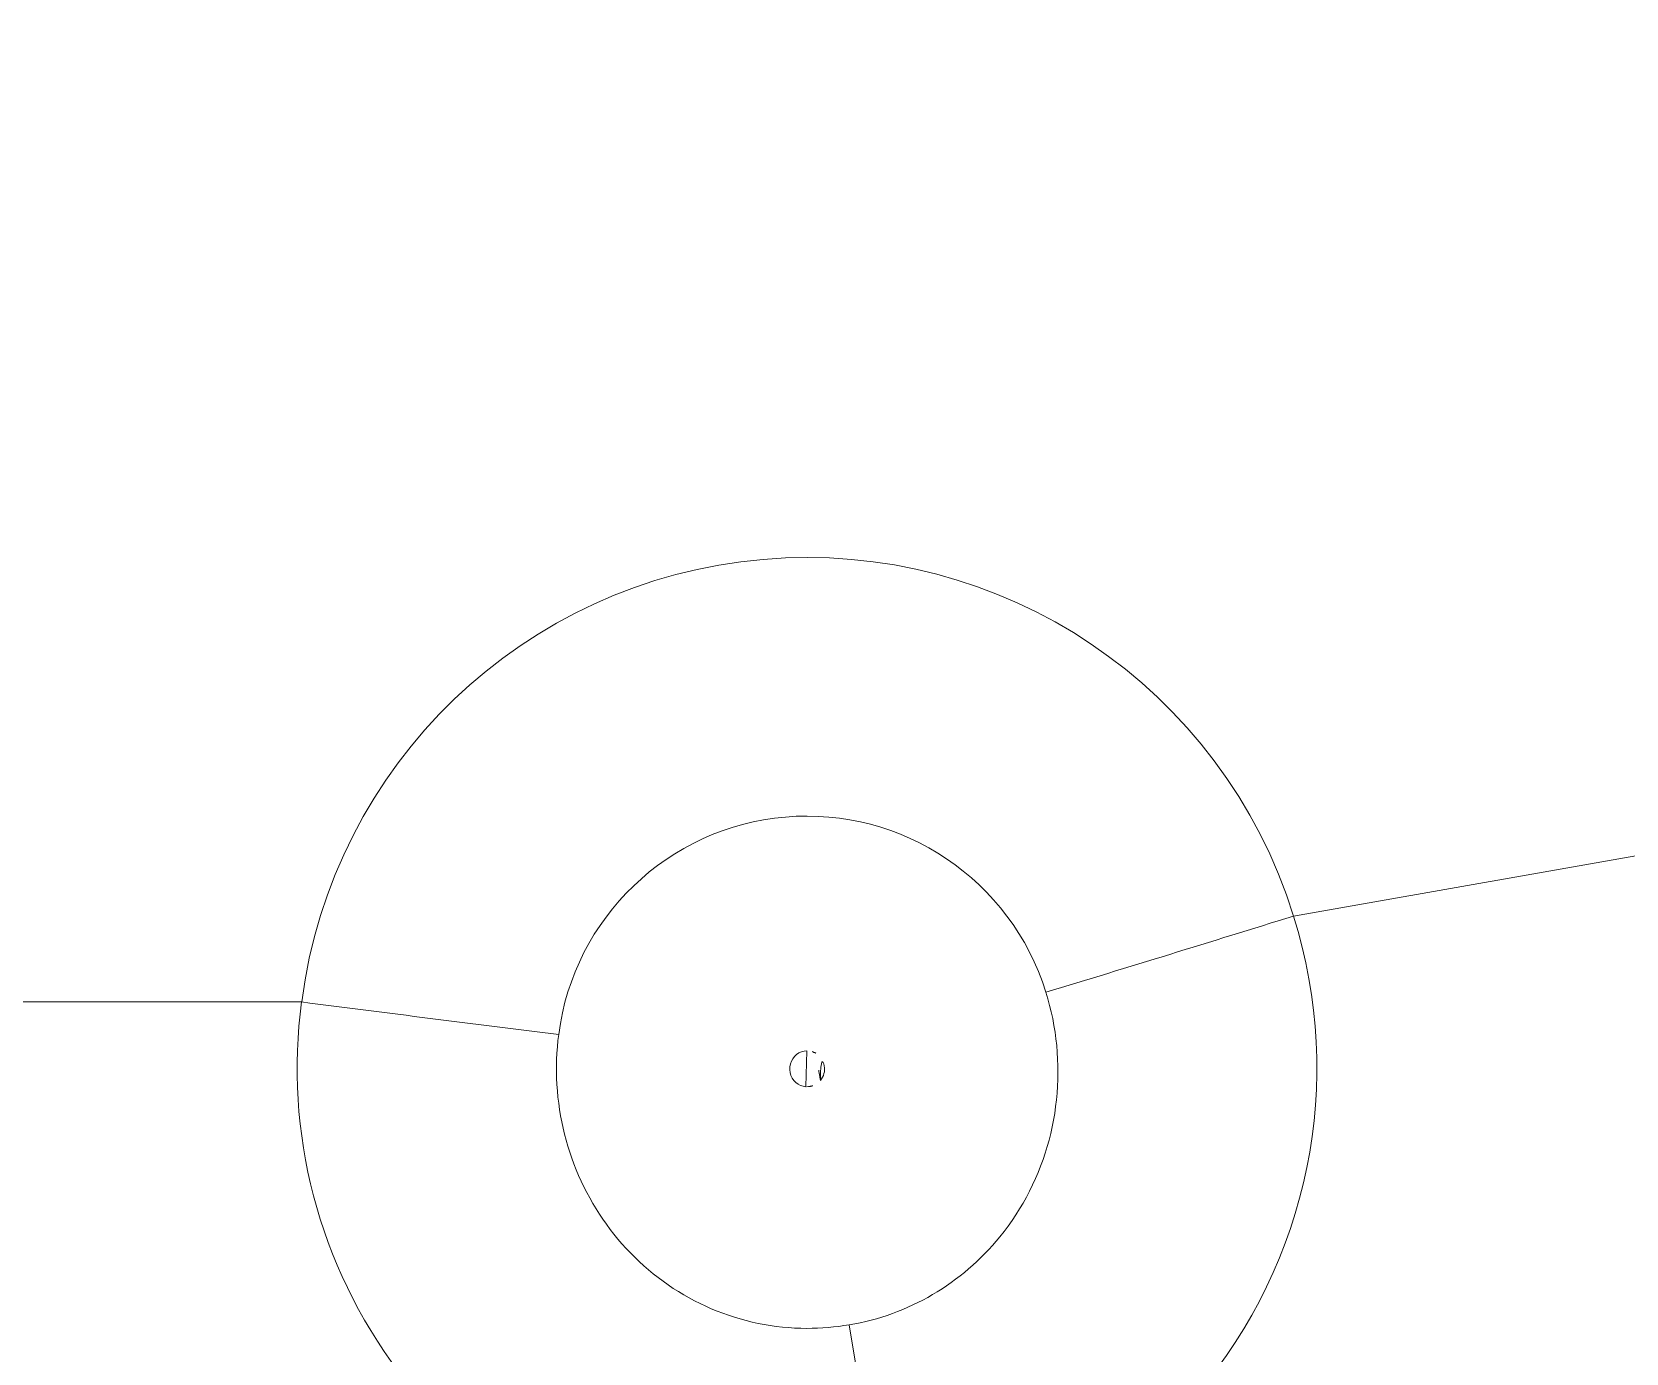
# Model space of a CAD drawing. Header units: inches. Extents: x 542787 to 543192, y 9574025 to 9574373.
# Drawn here: x 542828.29294 to 542828.31685, y 9574184.96487 to 9574184.98469 of the extents above; entities that cross this region are included whole.
import ezdxf

# ---------------------------------------------------------------- set-up
doc = ezdxf.new("R2010")
doc.units = ezdxf.units.IN
doc.header["$MEASUREMENT"] = 0
doc.layers.add('I-ARQ', color=8, linetype='Continuous')

msp = doc.modelspace()

# ---------------------------------------------------------------- linework, layer by layer
at = {"layer": 'I-ARQ', "lineweight": 5}
for points, knots in [([(542828.304566, 9574185.016091), (542828.304566, 9574185.016091), (542828.297815, 9574185.015557), (542828.297815, 9574185.015557), (542828.297815, 9574185.015557), (542828.297815, 9574185.015557), (542828.291214, 9574185.014048), (542828.291214, 9574185.014048), (542828.291214, 9574185.014048), (542828.291214, 9574185.014048), (542828.284906, 9574185.011594), (542828.284906, 9574185.011594), (542828.284906, 9574185.011594), (542828.284906, 9574185.011594), (542828.279023, 9574185.008247), (542828.279023, 9574185.008247), (542828.279023, 9574185.008247), (542828.279023, 9574185.008247), (542828.273694, 9574185.004082), (542828.273694, 9574185.004082), (542828.273694, 9574185.004082), (542828.273694, 9574185.004082), (542828.269033, 9574184.999185), (542828.269033, 9574184.999185), (542828.269033, 9574184.999185), (542828.269033, 9574184.999185), (542828.265139, 9574184.993663), (542828.265139, 9574184.993663), (542828.265139, 9574184.993663), (542828.265139, 9574184.993663), (542828.262094, 9574184.987634), (542828.262094, 9574184.987634), (542828.262094, 9574184.987634), (542828.262094, 9574184.987634), (542828.259965, 9574184.981226), (542828.259965, 9574184.981226)], [0, 0, 0, 0, 0.111111, 0.111111, 0.111111, 0.111111, 0.222222, 0.222222, 0.222222, 0.222222, 0.333333, 0.333333, 0.333333, 0.333333, 0.444444, 0.444444, 0.444444, 0.444444, 0.555556, 0.555556, 0.555556, 0.555556, 0.666667, 0.666667, 0.666667, 0.666667, 0.777778, 0.777778, 0.777778, 0.777778, 0.888889, 0.888889, 0.888889, 0.888889, 1, 1, 1, 1]), ([(542828.349297, 9574184.977449), (542828.345821, 9574184.998713), (542828.327856, 9574185.014592), (542828.306325, 9574185.015428), (542828.306325, 9574185.015428), (542828.284795, 9574185.016265), (542828.265652, 9574185.001827), (542828.260537, 9574184.980896)], [0, 0, 0, 0, 0.5, 0.5, 0.5, 0.5, 1, 1, 1, 1]), ([(542828.350462, 9574184.977639), (542828.350462, 9574184.977639), (542828.348929, 9574184.983952), (542828.348929, 9574184.983952), (542828.348929, 9574184.983952), (542828.348929, 9574184.983952), (542828.346521, 9574184.989988), (542828.346521, 9574184.989988), (542828.346521, 9574184.989988), (542828.346521, 9574184.989988), (542828.343286, 9574184.995627), (542828.343286, 9574184.995627), (542828.343286, 9574184.995627), (542828.343286, 9574184.995627), (542828.339289, 9574185.000757), (542828.339289, 9574185.000757), (542828.339289, 9574185.000757), (542828.339289, 9574185.000757), (542828.334608, 9574185.005276), (542828.334608, 9574185.005276), (542828.334608, 9574185.005276), (542828.334608, 9574185.005276), (542828.329336, 9574185.009095), (542828.329336, 9574185.009095), (542828.329336, 9574185.009095), (542828.329336, 9574185.009095), (542828.323579, 9574185.012138), (542828.323579, 9574185.012138), (542828.323579, 9574185.012138), (542828.323579, 9574185.012138), (542828.317449, 9574185.014345), (542828.317449, 9574185.014345), (542828.317449, 9574185.014345), (542828.317449, 9574185.014345), (542828.311069, 9574185.01567), (542828.311069, 9574185.01567), (542828.311069, 9574185.01567), (542828.311069, 9574185.01567), (542828.304566, 9574185.016091), (542828.304566, 9574185.016091)], [0, 0, 0, 0, 0.1, 0.1, 0.1, 0.1, 0.2, 0.2, 0.2, 0.2, 0.3, 0.3, 0.3, 0.3, 0.4, 0.4, 0.4, 0.4, 0.5, 0.5, 0.5, 0.5, 0.6, 0.6, 0.6, 0.6, 0.7, 0.7, 0.7, 0.7, 0.8, 0.8, 0.8, 0.8, 0.9, 0.9, 0.9, 0.9, 1, 1, 1, 1]), ([(542828.346342, 9574184.976966), (542828.342785, 9574184.998727), (542828.32312, 9574185.014113), (542828.301141, 9574185.01233), (542828.301141, 9574185.01233), (542828.279163, 9574185.010546), (542828.262236, 9574184.992189), (542828.262236, 9574184.970138)], [0, 0, 0, 0, 0.5, 0.5, 0.5, 0.5, 1, 1, 1, 1]), ([(542828.345596, 9574184.977373), (542828.341845, 9574184.998648), (542828.322455, 9574185.013526), (542828.300935, 9574185.011643), (542828.300935, 9574185.011643), (542828.279415, 9574185.00976), (542828.262903, 9574184.991741), (542828.262903, 9574184.970138)], [0, 0, 0, 0, 0.5, 0.5, 0.5, 0.5, 1, 1, 1, 1]), ([(542828.342584, 9574184.976842), (542828.339107, 9574184.996553), (542828.321142, 9574185.01034), (542828.301201, 9574185.008595), (542828.301201, 9574185.008595), (542828.281262, 9574185.006851), (542828.265962, 9574184.990154), (542828.265962, 9574184.970138)], [0, 0, 0, 0, 0.5, 0.5, 0.5, 0.5, 1, 1, 1, 1]), ([(542828.311865, 9574184.971426), (542828.310802, 9574184.974859), (542828.307489, 9574184.977088), (542828.303908, 9574184.976777), (542828.303908, 9574184.976777), (542828.300327, 9574184.976468), (542828.297445, 9574184.973704), (542828.296988, 9574184.970138)], [0, 0, 0, 0, 0.5, 0.5, 0.5, 0.5, 1, 1, 1, 1]), ([(542828.308151, 9574184.970284), (542828.307629, 9574184.97197), (542828.306001, 9574184.973064), (542828.304243, 9574184.972912), (542828.304243, 9574184.972912), (542828.302483, 9574184.97276), (542828.301069, 9574184.971402), (542828.300843, 9574184.969652)], [0, 0, 0, 0, 0.5, 0.5, 0.5, 0.5, 1, 1, 1, 1]), ([(542828.308151, 9574184.970284), (542828.308151, 9574184.970284), (542828.30818, 9574184.970186), (542828.30818, 9574184.970186), (542828.30818, 9574184.970186), (542828.30818, 9574184.970186), (542828.308207, 9574184.970087), (542828.308207, 9574184.970087), (542828.308207, 9574184.970087), (542828.308207, 9574184.970087), (542828.308231, 9574184.969988), (542828.308231, 9574184.969988), (542828.308231, 9574184.969988), (542828.308231, 9574184.969988), (542828.308253, 9574184.969889), (542828.308253, 9574184.969889), (542828.308253, 9574184.969889), (542828.308253, 9574184.969889), (542828.308272, 9574184.969787), (542828.308272, 9574184.969787), (542828.308272, 9574184.969787), (542828.308272, 9574184.969787), (542828.308288, 9574184.969687), (542828.308288, 9574184.969687), (542828.308288, 9574184.969687), (542828.308288, 9574184.969687), (542828.308302, 9574184.969586), (542828.308302, 9574184.969586), (542828.308302, 9574184.969586), (542828.308302, 9574184.969586), (542828.308313, 9574184.969485), (542828.308313, 9574184.969485), (542828.308313, 9574184.969485), (542828.308313, 9574184.969485), (542828.308322, 9574184.969384), (542828.308322, 9574184.969384), (542828.308322, 9574184.969384), (542828.308322, 9574184.969384), (542828.308327, 9574184.969281), (542828.308327, 9574184.969281), (542828.308327, 9574184.969281), (542828.308327, 9574184.969281), (542828.308332, 9574184.969179), (542828.308332, 9574184.969179), (542828.308332, 9574184.969179), (542828.308332, 9574184.969179), (542828.308332, 9574184.969077), (542828.308332, 9574184.969077), (542828.308332, 9574184.969077), (542828.308332, 9574184.969077), (542828.308331, 9574184.968975), (542828.308331, 9574184.968975), (542828.308331, 9574184.968975), (542828.308331, 9574184.968975), (542828.308326, 9574184.968873), (542828.308326, 9574184.968873), (542828.308326, 9574184.968873), (542828.308326, 9574184.968873), (542828.308319, 9574184.968771), (542828.308319, 9574184.968771), (542828.308319, 9574184.968771), (542828.308319, 9574184.968771), (542828.308309, 9574184.968669), (542828.308309, 9574184.968669), (542828.308309, 9574184.968669), (542828.308309, 9574184.968669), (542828.308297, 9574184.968568), (542828.308297, 9574184.968568), (542828.308297, 9574184.968568), (542828.308297, 9574184.968568), (542828.308283, 9574184.968466), (542828.308283, 9574184.968466), (542828.308283, 9574184.968466), (542828.308283, 9574184.968466), (542828.308266, 9574184.968366), (542828.308266, 9574184.968366), (542828.308266, 9574184.968366), (542828.308266, 9574184.968366), (542828.308246, 9574184.968266), (542828.308246, 9574184.968266), (542828.308246, 9574184.968266), (542828.308246, 9574184.968266), (542828.308223, 9574184.968166), (542828.308223, 9574184.968166), (542828.308223, 9574184.968166), (542828.308223, 9574184.968166), (542828.308198, 9574184.968067), (542828.308198, 9574184.968067), (542828.308198, 9574184.968067), (542828.308198, 9574184.968067), (542828.30817, 9574184.967968), (542828.30817, 9574184.967968), (542828.30817, 9574184.967968), (542828.30817, 9574184.967968), (542828.30814, 9574184.96787), (542828.30814, 9574184.96787), (542828.30814, 9574184.96787), (542828.30814, 9574184.96787), (542828.308108, 9574184.967773), (542828.308108, 9574184.967773), (542828.308108, 9574184.967773), (542828.308108, 9574184.967773), (542828.308072, 9574184.967677), (542828.308072, 9574184.967677), (542828.308072, 9574184.967677), (542828.308072, 9574184.967677), (542828.308034, 9574184.967582), (542828.308034, 9574184.967582), (542828.308034, 9574184.967582), (542828.308034, 9574184.967582), (542828.307994, 9574184.967488), (542828.307994, 9574184.967488), (542828.307994, 9574184.967488), (542828.307994, 9574184.967488), (542828.307952, 9574184.967395), (542828.307952, 9574184.967395), (542828.307952, 9574184.967395), (542828.307952, 9574184.967395), (542828.307907, 9574184.967302), (542828.307907, 9574184.967302), (542828.307907, 9574184.967302), (542828.307907, 9574184.967302), (542828.307859, 9574184.967211), (542828.307859, 9574184.967211), (542828.307859, 9574184.967211), (542828.307859, 9574184.967211), (542828.307809, 9574184.967122), (542828.307809, 9574184.967122), (542828.307809, 9574184.967122), (542828.307809, 9574184.967122), (542828.307756, 9574184.967034), (542828.307756, 9574184.967034), (542828.307756, 9574184.967034), (542828.307756, 9574184.967034), (542828.307702, 9574184.966946), (542828.307702, 9574184.966946), (542828.307702, 9574184.966946), (542828.307702, 9574184.966946), (542828.307645, 9574184.966862), (542828.307645, 9574184.966862), (542828.307645, 9574184.966862), (542828.307645, 9574184.966862), (542828.307585, 9574184.966777), (542828.307585, 9574184.966777), (542828.307585, 9574184.966777), (542828.307585, 9574184.966777), (542828.307524, 9574184.966695), (542828.307524, 9574184.966695), (542828.307524, 9574184.966695), (542828.307524, 9574184.966695), (542828.307459, 9574184.966615), (542828.307459, 9574184.966615)], [0, 0, 0, 0, 0.026316, 0.026316, 0.026316, 0.026316, 0.052632, 0.052632, 0.052632, 0.052632, 0.078947, 0.078947, 0.078947, 0.078947, 0.105263, 0.105263, 0.105263, 0.105263, 0.131579, 0.131579, 0.131579, 0.131579, 0.157895, 0.157895, 0.157895, 0.157895, 0.184211, 0.184211, 0.184211, 0.184211, 0.210526, 0.210526, 0.210526, 0.210526, 0.236842, 0.236842, 0.236842, 0.236842, 0.263158, 0.263158, 0.263158, 0.263158, 0.289474, 0.289474, 0.289474, 0.289474, 0.315789, 0.315789, 0.315789, 0.315789, 0.342105, 0.342105, 0.342105, 0.342105, 0.368421, 0.368421, 0.368421, 0.368421, 0.394737, 0.394737, 0.394737, 0.394737, 0.421053, 0.421053, 0.421053, 0.421053, 0.447368, 0.447368, 0.447368, 0.447368, 0.473684, 0.473684, 0.473684, 0.473684, 0.5, 0.5, 0.5, 0.5, 0.526316, 0.526316, 0.526316, 0.526316, 0.552632, 0.552632, 0.552632, 0.552632, 0.578947, 0.578947, 0.578947, 0.578947, 0.605263, 0.605263, 0.605263, 0.605263, 0.631579, 0.631579, 0.631579, 0.631579, 0.657895, 0.657895, 0.657895, 0.657895, 0.684211, 0.684211, 0.684211, 0.684211, 0.710526, 0.710526, 0.710526, 0.710526, 0.736842, 0.736842, 0.736842, 0.736842, 0.763158, 0.763158, 0.763158, 0.763158, 0.789474, 0.789474, 0.789474, 0.789474, 0.815789, 0.815789, 0.815789, 0.815789, 0.842105, 0.842105, 0.842105, 0.842105, 0.868421, 0.868421, 0.868421, 0.868421, 0.894737, 0.894737, 0.894737, 0.894737, 0.921053, 0.921053, 0.921053, 0.921053, 0.947368, 0.947368, 0.947368, 0.947368, 0.973684, 0.973684, 0.973684, 0.973684, 1, 1, 1, 1]), ([(542828.304566, 9574184.961557), (542828.304566, 9574184.961557), (542828.304379, 9574184.961559), (542828.304379, 9574184.961559), (542828.304379, 9574184.961559), (542828.304379, 9574184.961559), (542828.304192, 9574184.961566), (542828.304192, 9574184.961566), (542828.304192, 9574184.961566), (542828.304192, 9574184.961566), (542828.304004, 9574184.961577), (542828.304004, 9574184.961577), (542828.304004, 9574184.961577), (542828.304004, 9574184.961577), (542828.303817, 9574184.961592), (542828.303817, 9574184.961592), (542828.303817, 9574184.961592), (542828.303817, 9574184.961592), (542828.303631, 9574184.961613), (542828.303631, 9574184.961613), (542828.303631, 9574184.961613), (542828.303631, 9574184.961613), (542828.303445, 9574184.961638), (542828.303445, 9574184.961638), (542828.303445, 9574184.961638), (542828.303445, 9574184.961638), (542828.30326, 9574184.961668), (542828.30326, 9574184.961668), (542828.30326, 9574184.961668), (542828.30326, 9574184.961668), (542828.303076, 9574184.961701), (542828.303076, 9574184.961701), (542828.303076, 9574184.961701), (542828.303076, 9574184.961701), (542828.302892, 9574184.96174), (542828.302892, 9574184.96174), (542828.302892, 9574184.96174), (542828.302892, 9574184.96174), (542828.30271, 9574184.961783), (542828.30271, 9574184.961783), (542828.30271, 9574184.961783), (542828.30271, 9574184.961783), (542828.302529, 9574184.96183), (542828.302529, 9574184.96183), (542828.302529, 9574184.96183), (542828.302529, 9574184.96183), (542828.302349, 9574184.961882), (542828.302349, 9574184.961882), (542828.302349, 9574184.961882), (542828.302349, 9574184.961882), (542828.302171, 9574184.961937), (542828.302171, 9574184.961937), (542828.302171, 9574184.961937), (542828.302171, 9574184.961937), (542828.301994, 9574184.961998), (542828.301994, 9574184.961998), (542828.301994, 9574184.961998), (542828.301994, 9574184.961998), (542828.301818, 9574184.962063), (542828.301818, 9574184.962063), (542828.301818, 9574184.962063), (542828.301818, 9574184.962063), (542828.301644, 9574184.962131), (542828.301644, 9574184.962131), (542828.301644, 9574184.962131), (542828.301644, 9574184.962131), (542828.301472, 9574184.962204), (542828.301472, 9574184.962204), (542828.301472, 9574184.962204), (542828.301472, 9574184.962204), (542828.301302, 9574184.962281), (542828.301302, 9574184.962281), (542828.301302, 9574184.962281), (542828.301302, 9574184.962281), (542828.301134, 9574184.962362), (542828.301134, 9574184.962362), (542828.301134, 9574184.962362), (542828.301134, 9574184.962362), (542828.300968, 9574184.962448), (542828.300968, 9574184.962448), (542828.300968, 9574184.962448), (542828.300968, 9574184.962448), (542828.300804, 9574184.962537), (542828.300804, 9574184.962537), (542828.300804, 9574184.962537), (542828.300804, 9574184.962537), (542828.300642, 9574184.962629), (542828.300642, 9574184.962629), (542828.300642, 9574184.962629), (542828.300642, 9574184.962629), (542828.300482, 9574184.962726), (542828.300482, 9574184.962726), (542828.300482, 9574184.962726), (542828.300482, 9574184.962726), (542828.300326, 9574184.962828), (542828.300326, 9574184.962828), (542828.300326, 9574184.962828), (542828.300326, 9574184.962828), (542828.300172, 9574184.962932), (542828.300172, 9574184.962932), (542828.300172, 9574184.962932), (542828.300172, 9574184.962932), (542828.300021, 9574184.96304), (542828.300021, 9574184.96304), (542828.300021, 9574184.96304), (542828.300021, 9574184.96304), (542828.299872, 9574184.963151), (542828.299872, 9574184.963151), (542828.299872, 9574184.963151), (542828.299872, 9574184.963151), (542828.299726, 9574184.963267), (542828.299726, 9574184.963267), (542828.299726, 9574184.963267), (542828.299726, 9574184.963267), (542828.299583, 9574184.963386), (542828.299583, 9574184.963386), (542828.299583, 9574184.963386), (542828.299583, 9574184.963386), (542828.299443, 9574184.963508), (542828.299443, 9574184.963508), (542828.299443, 9574184.963508), (542828.299443, 9574184.963508), (542828.299306, 9574184.963633), (542828.299306, 9574184.963633), (542828.299306, 9574184.963633), (542828.299306, 9574184.963633), (542828.299173, 9574184.963762), (542828.299173, 9574184.963762), (542828.299173, 9574184.963762), (542828.299173, 9574184.963762), (542828.299042, 9574184.963894), (542828.299042, 9574184.963894), (542828.299042, 9574184.963894), (542828.299042, 9574184.963894), (542828.298916, 9574184.964028), (542828.298916, 9574184.964028), (542828.298916, 9574184.964028), (542828.298916, 9574184.964028), (542828.298791, 9574184.964166), (542828.298791, 9574184.964166), (542828.298791, 9574184.964166), (542828.298791, 9574184.964166), (542828.298671, 9574184.964308), (542828.298671, 9574184.964308), (542828.298671, 9574184.964308), (542828.298671, 9574184.964308), (542828.298555, 9574184.964451), (542828.298555, 9574184.964451), (542828.298555, 9574184.964451), (542828.298555, 9574184.964451), (542828.298441, 9574184.964597), (542828.298441, 9574184.964597), (542828.298441, 9574184.964597), (542828.298441, 9574184.964597), (542828.298332, 9574184.964746), (542828.298332, 9574184.964746), (542828.298332, 9574184.964746), (542828.298332, 9574184.964746), (542828.298227, 9574184.964897), (542828.298227, 9574184.964897), (542828.298227, 9574184.964897), (542828.298227, 9574184.964897), (542828.298124, 9574184.965051), (542828.298124, 9574184.965051), (542828.298124, 9574184.965051), (542828.298124, 9574184.965051), (542828.298026, 9574184.965208), (542828.298026, 9574184.965208), (542828.298026, 9574184.965208), (542828.298026, 9574184.965208), (542828.297932, 9574184.965366), (542828.297932, 9574184.965366), (542828.297932, 9574184.965366), (542828.297932, 9574184.965366), (542828.297842, 9574184.965526), (542828.297842, 9574184.965526), (542828.297842, 9574184.965526), (542828.297842, 9574184.965526), (542828.297756, 9574184.96569), (542828.297756, 9574184.96569), (542828.297756, 9574184.96569), (542828.297756, 9574184.96569), (542828.297674, 9574184.965855), (542828.297674, 9574184.965855), (542828.297674, 9574184.965855), (542828.297674, 9574184.965855), (542828.297595, 9574184.96602), (542828.297595, 9574184.96602), (542828.297595, 9574184.96602), (542828.297595, 9574184.96602), (542828.297521, 9574184.966188), (542828.297521, 9574184.966188), (542828.297521, 9574184.966188), (542828.297521, 9574184.966188), (542828.297451, 9574184.966359), (542828.297451, 9574184.966359), (542828.297451, 9574184.966359), (542828.297451, 9574184.966359), (542828.297385, 9574184.96653), (542828.297385, 9574184.96653), (542828.297385, 9574184.96653), (542828.297385, 9574184.96653), (542828.297324, 9574184.966704), (542828.297324, 9574184.966704), (542828.297324, 9574184.966704), (542828.297324, 9574184.966704), (542828.297266, 9574184.966878), (542828.297266, 9574184.966878), (542828.297266, 9574184.966878), (542828.297266, 9574184.966878), (542828.297214, 9574184.967054), (542828.297214, 9574184.967054), (542828.297214, 9574184.967054), (542828.297214, 9574184.967054), (542828.297165, 9574184.967231), (542828.297165, 9574184.967231), (542828.297165, 9574184.967231), (542828.297165, 9574184.967231), (542828.29712, 9574184.967409), (542828.29712, 9574184.967409), (542828.29712, 9574184.967409), (542828.29712, 9574184.967409), (542828.297082, 9574184.967587), (542828.297082, 9574184.967587), (542828.297082, 9574184.967587), (542828.297082, 9574184.967587), (542828.297046, 9574184.967768), (542828.297046, 9574184.967768), (542828.297046, 9574184.967768), (542828.297046, 9574184.967768), (542828.297015, 9574184.967948), (542828.297015, 9574184.967948), (542828.297015, 9574184.967948), (542828.297015, 9574184.967948), (542828.296988, 9574184.968129), (542828.296988, 9574184.968129), (542828.296988, 9574184.968129), (542828.296988, 9574184.968129), (542828.296966, 9574184.968311), (542828.296966, 9574184.968311), (542828.296966, 9574184.968311), (542828.296966, 9574184.968311), (542828.296947, 9574184.968493), (542828.296947, 9574184.968493), (542828.296947, 9574184.968493), (542828.296947, 9574184.968493), (542828.296934, 9574184.968676), (542828.296934, 9574184.968676), (542828.296934, 9574184.968676), (542828.296934, 9574184.968676), (542828.296925, 9574184.968859), (542828.296925, 9574184.968859), (542828.296925, 9574184.968859), (542828.296925, 9574184.968859), (542828.29692, 9574184.969042), (542828.29692, 9574184.969042), (542828.29692, 9574184.969042), (542828.29692, 9574184.969042), (542828.29692, 9574184.969225), (542828.29692, 9574184.969225), (542828.29692, 9574184.969225), (542828.29692, 9574184.969225), (542828.296925, 9574184.969408), (542828.296925, 9574184.969408), (542828.296925, 9574184.969408), (542828.296925, 9574184.969408), (542828.296934, 9574184.969592), (542828.296934, 9574184.969592), (542828.296934, 9574184.969592), (542828.296934, 9574184.969592), (542828.296947, 9574184.969774), (542828.296947, 9574184.969774), (542828.296947, 9574184.969774), (542828.296947, 9574184.969774), (542828.296965, 9574184.969957), (542828.296965, 9574184.969957), (542828.296965, 9574184.969957), (542828.296965, 9574184.969957), (542828.296987, 9574184.970138), (542828.296987, 9574184.970138)], [0, 0, 0, 0, 0.014286, 0.014286, 0.014286, 0.014286, 0.028571, 0.028571, 0.028571, 0.028571, 0.042857, 0.042857, 0.042857, 0.042857, 0.057143, 0.057143, 0.057143, 0.057143, 0.071429, 0.071429, 0.071429, 0.071429, 0.085714, 0.085714, 0.085714, 0.085714, 0.1, 0.1, 0.1, 0.1, 0.114286, 0.114286, 0.114286, 0.114286, 0.128571, 0.128571, 0.128571, 0.128571, 0.142857, 0.142857, 0.142857, 0.142857, 0.157143, 0.157143, 0.157143, 0.157143, 0.171429, 0.171429, 0.171429, 0.171429, 0.185714, 0.185714, 0.185714, 0.185714, 0.2, 0.2, 0.2, 0.2, 0.214286, 0.214286, 0.214286, 0.214286, 0.228571, 0.228571, 0.228571, 0.228571, 0.242857, 0.242857, 0.242857, 0.242857, 0.257143, 0.257143, 0.257143, 0.257143, 0.271429, 0.271429, 0.271429, 0.271429, 0.285714, 0.285714, 0.285714, 0.285714, 0.3, 0.3, 0.3, 0.3, 0.314286, 0.314286, 0.314286, 0.314286, 0.328571, 0.328571, 0.328571, 0.328571, 0.342857, 0.342857, 0.342857, 0.342857, 0.357143, 0.357143, 0.357143, 0.357143, 0.371429, 0.371429, 0.371429, 0.371429, 0.385714, 0.385714, 0.385714, 0.385714, 0.4, 0.4, 0.4, 0.4, 0.414286, 0.414286, 0.414286, 0.414286, 0.428571, 0.428571, 0.428571, 0.428571, 0.442857, 0.442857, 0.442857, 0.442857, 0.457143, 0.457143, 0.457143, 0.457143, 0.471429, 0.471429, 0.471429, 0.471429, 0.485714, 0.485714, 0.485714, 0.485714, 0.5, 0.5, 0.5, 0.5, 0.514286, 0.514286, 0.514286, 0.514286, 0.528571, 0.528571, 0.528571, 0.528571, 0.542857, 0.542857, 0.542857, 0.542857, 0.557143, 0.557143, 0.557143, 0.557143, 0.571429, 0.571429, 0.571429, 0.571429, 0.585714, 0.585714, 0.585714, 0.585714, 0.6, 0.6, 0.6, 0.6, 0.614286, 0.614286, 0.614286, 0.614286, 0.628571, 0.628571, 0.628571, 0.628571, 0.642857, 0.642857, 0.642857, 0.642857, 0.657143, 0.657143, 0.657143, 0.657143, 0.671429, 0.671429, 0.671429, 0.671429, 0.685714, 0.685714, 0.685714, 0.685714, 0.7, 0.7, 0.7, 0.7, 0.714286, 0.714286, 0.714286, 0.714286, 0.728571, 0.728571, 0.728571, 0.728571, 0.742857, 0.742857, 0.742857, 0.742857, 0.757143, 0.757143, 0.757143, 0.757143, 0.771429, 0.771429, 0.771429, 0.771429, 0.785714, 0.785714, 0.785714, 0.785714, 0.8, 0.8, 0.8, 0.8, 0.814286, 0.814286, 0.814286, 0.814286, 0.828571, 0.828571, 0.828571, 0.828571, 0.842857, 0.842857, 0.842857, 0.842857, 0.857143, 0.857143, 0.857143, 0.857143, 0.871429, 0.871429, 0.871429, 0.871429, 0.885714, 0.885714, 0.885714, 0.885714, 0.9, 0.9, 0.9, 0.9, 0.914286, 0.914286, 0.914286, 0.914286, 0.928571, 0.928571, 0.928571, 0.928571, 0.942857, 0.942857, 0.942857, 0.942857, 0.957143, 0.957143, 0.957143, 0.957143, 0.971429, 0.971429, 0.971429, 0.971429, 0.985714, 0.985714, 0.985714, 0.985714, 1, 1, 1, 1]), ([(542828.304566, 9574184.965242), (542828.304566, 9574184.965242), (542828.304474, 9574184.965244), (542828.304474, 9574184.965244), (542828.304474, 9574184.965244), (542828.304474, 9574184.965244), (542828.304382, 9574184.965247), (542828.304382, 9574184.965247), (542828.304382, 9574184.965247), (542828.304382, 9574184.965247), (542828.304291, 9574184.965253), (542828.304291, 9574184.965253), (542828.304291, 9574184.965253), (542828.304291, 9574184.965253), (542828.304198, 9574184.965261), (542828.304198, 9574184.965261), (542828.304198, 9574184.965261), (542828.304198, 9574184.965261), (542828.304107, 9574184.965271), (542828.304107, 9574184.965271), (542828.304107, 9574184.965271), (542828.304107, 9574184.965271), (542828.304016, 9574184.965285), (542828.304016, 9574184.965285), (542828.304016, 9574184.965285), (542828.304016, 9574184.965285), (542828.303926, 9574184.965299), (542828.303926, 9574184.965299), (542828.303926, 9574184.965299), (542828.303926, 9574184.965299), (542828.303834, 9574184.965317), (542828.303834, 9574184.965317), (542828.303834, 9574184.965317), (542828.303834, 9574184.965317), (542828.303745, 9574184.965337), (542828.303745, 9574184.965337), (542828.303745, 9574184.965337), (542828.303745, 9574184.965337), (542828.303655, 9574184.965358), (542828.303655, 9574184.965358), (542828.303655, 9574184.965358), (542828.303655, 9574184.965358), (542828.303566, 9574184.965383), (542828.303566, 9574184.965383), (542828.303566, 9574184.965383), (542828.303566, 9574184.965383), (542828.303478, 9574184.965409), (542828.303478, 9574184.965409), (542828.303478, 9574184.965409), (542828.303478, 9574184.965409), (542828.30339, 9574184.965438), (542828.30339, 9574184.965438), (542828.30339, 9574184.965438), (542828.30339, 9574184.965438), (542828.303304, 9574184.965468), (542828.303304, 9574184.965468), (542828.303304, 9574184.965468), (542828.303304, 9574184.965468), (542828.303218, 9574184.965502), (542828.303218, 9574184.965502), (542828.303218, 9574184.965502), (542828.303218, 9574184.965502), (542828.303132, 9574184.965537), (542828.303132, 9574184.965537), (542828.303132, 9574184.965537), (542828.303132, 9574184.965537), (542828.303048, 9574184.965574), (542828.303048, 9574184.965574), (542828.303048, 9574184.965574), (542828.303048, 9574184.965574), (542828.302964, 9574184.965614), (542828.302964, 9574184.965614), (542828.302964, 9574184.965614), (542828.302964, 9574184.965614), (542828.302882, 9574184.965655), (542828.302882, 9574184.965655), (542828.302882, 9574184.965655), (542828.302882, 9574184.965655), (542828.3028, 9574184.9657), (542828.3028, 9574184.9657), (542828.3028, 9574184.9657), (542828.3028, 9574184.9657), (542828.302719, 9574184.965746), (542828.302719, 9574184.965746), (542828.302719, 9574184.965746), (542828.302719, 9574184.965746), (542828.30264, 9574184.965793), (542828.30264, 9574184.965793), (542828.30264, 9574184.965793), (542828.30264, 9574184.965793), (542828.302562, 9574184.965842), (542828.302562, 9574184.965842), (542828.302562, 9574184.965842), (542828.302562, 9574184.965842), (542828.302485, 9574184.965895), (542828.302485, 9574184.965895), (542828.302485, 9574184.965895), (542828.302485, 9574184.965895), (542828.302409, 9574184.965948), (542828.302409, 9574184.965948), (542828.302409, 9574184.965948), (542828.302409, 9574184.965948), (542828.302335, 9574184.966004), (542828.302335, 9574184.966004), (542828.302335, 9574184.966004), (542828.302335, 9574184.966004), (542828.302262, 9574184.96606), (542828.302262, 9574184.96606), (542828.302262, 9574184.96606), (542828.302262, 9574184.96606), (542828.302191, 9574184.966119), (542828.302191, 9574184.966119), (542828.302191, 9574184.966119), (542828.302191, 9574184.966119), (542828.30212, 9574184.966181), (542828.30212, 9574184.966181), (542828.30212, 9574184.966181), (542828.30212, 9574184.966181), (542828.302052, 9574184.966243), (542828.302052, 9574184.966243), (542828.302052, 9574184.966243), (542828.302052, 9574184.966243), (542828.301984, 9574184.966308), (542828.301984, 9574184.966308), (542828.301984, 9574184.966308), (542828.301984, 9574184.966308), (542828.301918, 9574184.966374), (542828.301918, 9574184.966374), (542828.301918, 9574184.966374), (542828.301918, 9574184.966374), (542828.301855, 9574184.966441), (542828.301855, 9574184.966441), (542828.301855, 9574184.966441), (542828.301855, 9574184.966441), (542828.301791, 9574184.966511), (542828.301791, 9574184.966511), (542828.301791, 9574184.966511), (542828.301791, 9574184.966511), (542828.301731, 9574184.966581), (542828.301731, 9574184.966581), (542828.301731, 9574184.966581), (542828.301731, 9574184.966581), (542828.301672, 9574184.966654), (542828.301672, 9574184.966654), (542828.301672, 9574184.966654), (542828.301672, 9574184.966654), (542828.301614, 9574184.966727), (542828.301614, 9574184.966727), (542828.301614, 9574184.966727), (542828.301614, 9574184.966727), (542828.301559, 9574184.966803), (542828.301559, 9574184.966803), (542828.301559, 9574184.966803), (542828.301559, 9574184.966803), (542828.301505, 9574184.96688), (542828.301505, 9574184.96688), (542828.301505, 9574184.96688), (542828.301505, 9574184.96688), (542828.301453, 9574184.966957), (542828.301453, 9574184.966957), (542828.301453, 9574184.966957), (542828.301453, 9574184.966957), (542828.301403, 9574184.967036), (542828.301403, 9574184.967036), (542828.301403, 9574184.967036), (542828.301403, 9574184.967036), (542828.301355, 9574184.967117), (542828.301355, 9574184.967117), (542828.301355, 9574184.967117), (542828.301355, 9574184.967117), (542828.301308, 9574184.967198), (542828.301308, 9574184.967198), (542828.301308, 9574184.967198), (542828.301308, 9574184.967198), (542828.301264, 9574184.96728), (542828.301264, 9574184.96728), (542828.301264, 9574184.96728), (542828.301264, 9574184.96728), (542828.301221, 9574184.967364), (542828.301221, 9574184.967364), (542828.301221, 9574184.967364), (542828.301221, 9574184.967364), (542828.30118, 9574184.967448), (542828.30118, 9574184.967448), (542828.30118, 9574184.967448), (542828.30118, 9574184.967448), (542828.301142, 9574184.967534), (542828.301142, 9574184.967534), (542828.301142, 9574184.967534), (542828.301142, 9574184.967534), (542828.301106, 9574184.967621), (542828.301106, 9574184.967621), (542828.301106, 9574184.967621), (542828.301106, 9574184.967621), (542828.301071, 9574184.967709), (542828.301071, 9574184.967709), (542828.301071, 9574184.967709), (542828.301071, 9574184.967709), (542828.301039, 9574184.967797), (542828.301039, 9574184.967797), (542828.301039, 9574184.967797), (542828.301039, 9574184.967797), (542828.301009, 9574184.967886), (542828.301009, 9574184.967886), (542828.301009, 9574184.967886), (542828.301009, 9574184.967886), (542828.300981, 9574184.967975), (542828.300981, 9574184.967975), (542828.300981, 9574184.967975), (542828.300981, 9574184.967975), (542828.300954, 9574184.968066), (542828.300954, 9574184.968066), (542828.300954, 9574184.968066), (542828.300954, 9574184.968066), (542828.300931, 9574184.968156), (542828.300931, 9574184.968156), (542828.300931, 9574184.968156), (542828.300931, 9574184.968156), (542828.300909, 9574184.968247), (542828.300909, 9574184.968247), (542828.300909, 9574184.968247), (542828.300909, 9574184.968247), (542828.300889, 9574184.96834), (542828.300889, 9574184.96834), (542828.300889, 9574184.96834), (542828.300889, 9574184.96834), (542828.300872, 9574184.968432), (542828.300872, 9574184.968432), (542828.300872, 9574184.968432), (542828.300872, 9574184.968432), (542828.300856, 9574184.968525), (542828.300856, 9574184.968525), (542828.300856, 9574184.968525), (542828.300856, 9574184.968525), (542828.300843, 9574184.968618), (542828.300843, 9574184.968618), (542828.300843, 9574184.968618), (542828.300843, 9574184.968618), (542828.300832, 9574184.968712), (542828.300832, 9574184.968712), (542828.300832, 9574184.968712), (542828.300832, 9574184.968712), (542828.300823, 9574184.968806), (542828.300823, 9574184.968806), (542828.300823, 9574184.968806), (542828.300823, 9574184.968806), (542828.300816, 9574184.968899), (542828.300816, 9574184.968899), (542828.300816, 9574184.968899), (542828.300816, 9574184.968899), (542828.300812, 9574184.968994), (542828.300812, 9574184.968994), (542828.300812, 9574184.968994), (542828.300812, 9574184.968994), (542828.30081, 9574184.969087), (542828.30081, 9574184.969087), (542828.30081, 9574184.969087), (542828.30081, 9574184.969087), (542828.30081, 9574184.969182), (542828.30081, 9574184.969182), (542828.30081, 9574184.969182), (542828.30081, 9574184.969182), (542828.300812, 9574184.969277), (542828.300812, 9574184.969277), (542828.300812, 9574184.969277), (542828.300812, 9574184.969277), (542828.300816, 9574184.96937), (542828.300816, 9574184.96937), (542828.300816, 9574184.96937), (542828.300816, 9574184.96937), (542828.300823, 9574184.969465), (542828.300823, 9574184.969465), (542828.300823, 9574184.969465), (542828.300823, 9574184.969465), (542828.300832, 9574184.969558), (542828.300832, 9574184.969558), (542828.300832, 9574184.969558), (542828.300832, 9574184.969558), (542828.300843, 9574184.969652), (542828.300843, 9574184.969652)], [0, 0, 0, 0, 0.014286, 0.014286, 0.014286, 0.014286, 0.028571, 0.028571, 0.028571, 0.028571, 0.042857, 0.042857, 0.042857, 0.042857, 0.057143, 0.057143, 0.057143, 0.057143, 0.071429, 0.071429, 0.071429, 0.071429, 0.085714, 0.085714, 0.085714, 0.085714, 0.1, 0.1, 0.1, 0.1, 0.114286, 0.114286, 0.114286, 0.114286, 0.128571, 0.128571, 0.128571, 0.128571, 0.142857, 0.142857, 0.142857, 0.142857, 0.157143, 0.157143, 0.157143, 0.157143, 0.171429, 0.171429, 0.171429, 0.171429, 0.185714, 0.185714, 0.185714, 0.185714, 0.2, 0.2, 0.2, 0.2, 0.214286, 0.214286, 0.214286, 0.214286, 0.228571, 0.228571, 0.228571, 0.228571, 0.242857, 0.242857, 0.242857, 0.242857, 0.257143, 0.257143, 0.257143, 0.257143, 0.271429, 0.271429, 0.271429, 0.271429, 0.285714, 0.285714, 0.285714, 0.285714, 0.3, 0.3, 0.3, 0.3, 0.314286, 0.314286, 0.314286, 0.314286, 0.328571, 0.328571, 0.328571, 0.328571, 0.342857, 0.342857, 0.342857, 0.342857, 0.357143, 0.357143, 0.357143, 0.357143, 0.371429, 0.371429, 0.371429, 0.371429, 0.385714, 0.385714, 0.385714, 0.385714, 0.4, 0.4, 0.4, 0.4, 0.414286, 0.414286, 0.414286, 0.414286, 0.428571, 0.428571, 0.428571, 0.428571, 0.442857, 0.442857, 0.442857, 0.442857, 0.457143, 0.457143, 0.457143, 0.457143, 0.471429, 0.471429, 0.471429, 0.471429, 0.485714, 0.485714, 0.485714, 0.485714, 0.5, 0.5, 0.5, 0.5, 0.514286, 0.514286, 0.514286, 0.514286, 0.528571, 0.528571, 0.528571, 0.528571, 0.542857, 0.542857, 0.542857, 0.542857, 0.557143, 0.557143, 0.557143, 0.557143, 0.571429, 0.571429, 0.571429, 0.571429, 0.585714, 0.585714, 0.585714, 0.585714, 0.6, 0.6, 0.6, 0.6, 0.614286, 0.614286, 0.614286, 0.614286, 0.628571, 0.628571, 0.628571, 0.628571, 0.642857, 0.642857, 0.642857, 0.642857, 0.657143, 0.657143, 0.657143, 0.657143, 0.671429, 0.671429, 0.671429, 0.671429, 0.685714, 0.685714, 0.685714, 0.685714, 0.7, 0.7, 0.7, 0.7, 0.714286, 0.714286, 0.714286, 0.714286, 0.728571, 0.728571, 0.728571, 0.728571, 0.742857, 0.742857, 0.742857, 0.742857, 0.757143, 0.757143, 0.757143, 0.757143, 0.771429, 0.771429, 0.771429, 0.771429, 0.785714, 0.785714, 0.785714, 0.785714, 0.8, 0.8, 0.8, 0.8, 0.814286, 0.814286, 0.814286, 0.814286, 0.828571, 0.828571, 0.828571, 0.828571, 0.842857, 0.842857, 0.842857, 0.842857, 0.857143, 0.857143, 0.857143, 0.857143, 0.871429, 0.871429, 0.871429, 0.871429, 0.885714, 0.885714, 0.885714, 0.885714, 0.9, 0.9, 0.9, 0.9, 0.914286, 0.914286, 0.914286, 0.914286, 0.928571, 0.928571, 0.928571, 0.928571, 0.942857, 0.942857, 0.942857, 0.942857, 0.957143, 0.957143, 0.957143, 0.957143, 0.971429, 0.971429, 0.971429, 0.971429, 0.985714, 0.985714, 0.985714, 0.985714, 1, 1, 1, 1]), ([(542828.304566, 9574184.969406), (542828.304566, 9574184.969406), (542828.304524, 9574184.969401), (542828.304524, 9574184.969401), (542828.304524, 9574184.969401), (542828.304524, 9574184.969401), (542828.304484, 9574184.969391), (542828.304484, 9574184.969391), (542828.304484, 9574184.969391), (542828.304484, 9574184.969391), (542828.304445, 9574184.969373), (542828.304445, 9574184.969373), (542828.304445, 9574184.969373), (542828.304445, 9574184.969373), (542828.304411, 9574184.96935), (542828.304411, 9574184.96935), (542828.304411, 9574184.96935), (542828.304411, 9574184.96935), (542828.30438, 9574184.969321), (542828.30438, 9574184.969321), (542828.30438, 9574184.969321), (542828.30438, 9574184.969321), (542828.304353, 9574184.969287), (542828.304353, 9574184.969287), (542828.304353, 9574184.969287), (542828.304353, 9574184.969287), (542828.304333, 9574184.969249), (542828.304333, 9574184.969249), (542828.304333, 9574184.969249), (542828.304333, 9574184.969249), (542828.304319, 9574184.969208), (542828.304319, 9574184.969208), (542828.304319, 9574184.969208), (542828.304319, 9574184.969208), (542828.304311, 9574184.969165), (542828.304311, 9574184.969165), (542828.304311, 9574184.969165), (542828.304311, 9574184.969165), (542828.30431, 9574184.969122), (542828.30431, 9574184.969122), (542828.30431, 9574184.969122), (542828.30431, 9574184.969122), (542828.304315, 9574184.969079), (542828.304315, 9574184.969079), (542828.304315, 9574184.969079), (542828.304315, 9574184.969079), (542828.304327, 9574184.969036), (542828.304327, 9574184.969036), (542828.304327, 9574184.969036), (542828.304327, 9574184.969036), (542828.304345, 9574184.968997), (542828.304345, 9574184.968997), (542828.304345, 9574184.968997), (542828.304345, 9574184.968997), (542828.30437, 9574184.968962), (542828.30437, 9574184.968962), (542828.30437, 9574184.968962), (542828.30437, 9574184.968962), (542828.3044, 9574184.968932), (542828.3044, 9574184.968932), (542828.3044, 9574184.968932), (542828.3044, 9574184.968932), (542828.304433, 9574184.968906), (542828.304433, 9574184.968906), (542828.304433, 9574184.968906), (542828.304433, 9574184.968906), (542828.304471, 9574184.968886), (542828.304471, 9574184.968886), (542828.304471, 9574184.968886), (542828.304471, 9574184.968886), (542828.304511, 9574184.968874), (542828.304511, 9574184.968874), (542828.304511, 9574184.968874), (542828.304511, 9574184.968874), (542828.304552, 9574184.968867), (542828.304552, 9574184.968867), (542828.304552, 9574184.968867), (542828.304552, 9574184.968867), (542828.304566, 9574184.968867), (542828.304566, 9574184.968867)], [0, 0, 0, 0, 0.05, 0.05, 0.05, 0.05, 0.1, 0.1, 0.1, 0.1, 0.15, 0.15, 0.15, 0.15, 0.2, 0.2, 0.2, 0.2, 0.25, 0.25, 0.25, 0.25, 0.3, 0.3, 0.3, 0.3, 0.35, 0.35, 0.35, 0.35, 0.4, 0.4, 0.4, 0.4, 0.45, 0.45, 0.45, 0.45, 0.5, 0.5, 0.5, 0.5, 0.55, 0.55, 0.55, 0.55, 0.6, 0.6, 0.6, 0.6, 0.65, 0.65, 0.65, 0.65, 0.7, 0.7, 0.7, 0.7, 0.75, 0.75, 0.75, 0.75, 0.8, 0.8, 0.8, 0.8, 0.85, 0.85, 0.85, 0.85, 0.9, 0.9, 0.9, 0.9, 0.95, 0.95, 0.95, 0.95, 1, 1, 1, 1]), ([(542828.304769, 9574184.96896), (542828.304819, 9574184.969021), (542828.304841, 9574184.969102), (542828.304827, 9574184.969181), (542828.304827, 9574184.969181), (542828.304814, 9574184.969259), (542828.304767, 9574184.969328), (542828.304699, 9574184.96937)], [0, 0, 0, 0, 0.5, 0.5, 0.5, 0.5, 1, 1, 1, 1])]:
    msp.add_open_spline(points, degree=3, knots=knots, dxfattribs=at)
for points in [[(542828.323727, 9574184.973517), (542828.323727, 9574184.973517), (542828.311865, 9574184.971426), (542828.311865, 9574184.971426)], [(542828.308151, 9574184.970284), (542828.309391, 9574184.970661), (542828.310629, 9574184.971042), (542828.311865, 9574184.971426)], [(542828.310414, 9574184.964258), (542828.312099, 9574184.966237), (542828.312647, 9574184.968945), (542828.311866, 9574184.971426)], [(542828.296987, 9574184.970138), (542828.296987, 9574184.970138), (542828.265962, 9574184.970138), (542828.265962, 9574184.970138)], [(542828.296987, 9574184.970138), (542828.298271, 9574184.969972), (542828.299557, 9574184.96981), (542828.300843, 9574184.969652)], [(542828.304566, 9574184.969406), (542828.304566, 9574184.969406), (542828.304566, 9574184.968867), (542828.304566, 9574184.968867)], [(542828.304699, 9574184.96937), (542828.304659, 9574184.969394), (542828.304612, 9574184.969406), (542828.304566, 9574184.969406)], [(542828.304769, 9574184.96896), (542828.304746, 9574184.969096), (542828.304723, 9574184.969233), (542828.304699, 9574184.96937)], [(542828.304566, 9574184.968867), (542828.304644, 9574184.968867), (542828.304718, 9574184.968901), (542828.304769, 9574184.96896)], [(542828.305201, 9574184.965294), (542828.30609, 9574184.965444), (542828.306893, 9574184.965914), (542828.307459, 9574184.966615)], [(542828.304566, 9574184.965242), (542828.304779, 9574184.965242), (542828.304992, 9574184.96526), (542828.305201, 9574184.965295)], [(542828.305803, 9574184.961658), (542828.305803, 9574184.961658), (542828.305201, 9574184.965295), (542828.305201, 9574184.965295)]]:
    msp.add_open_spline(points, degree=3, dxfattribs=at)

doc.saveas('drawing.dxf')
